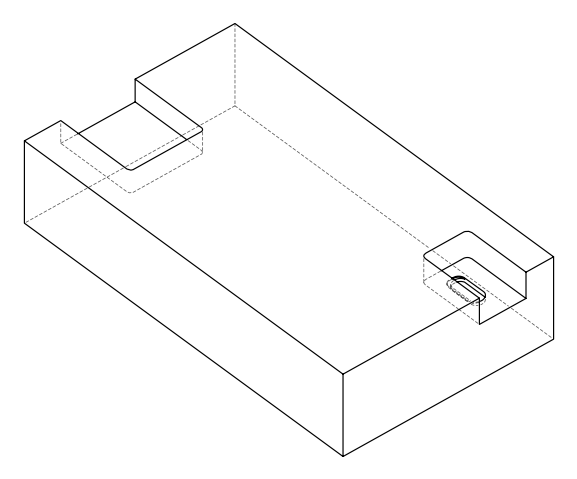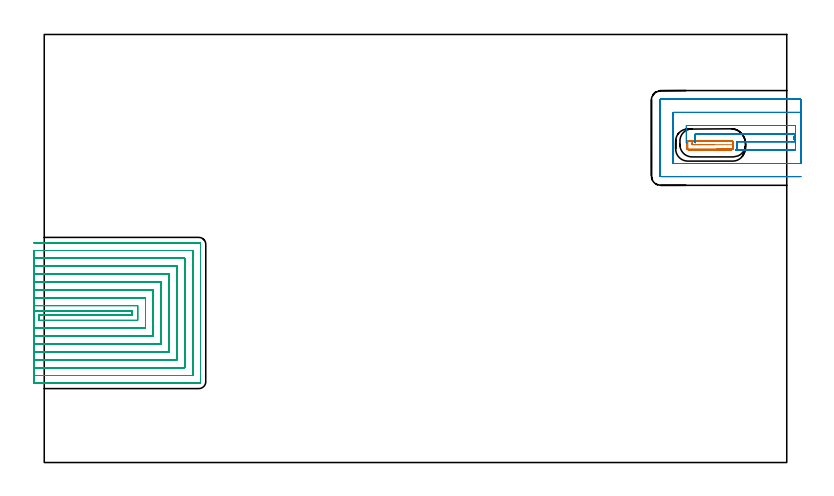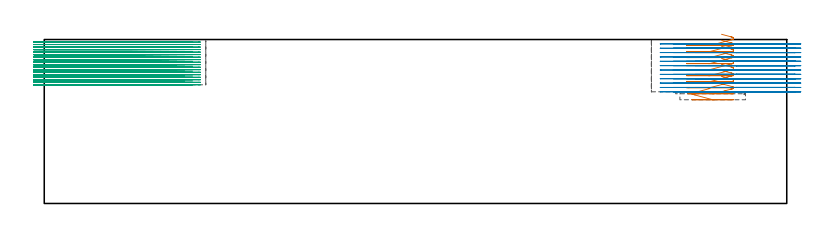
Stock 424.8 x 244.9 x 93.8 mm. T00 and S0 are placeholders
(PLAN: 3 operations, 2 tool changes, 115.5 min)
(1 MILL_RECTANGULAR_POCKET | POCKET_RECTANGULAR_STRAIGHT | UGT0201_103 | Follow Part, ap 3.5, ae 75% | 2.23 min | 24096 mm3)
(2 MILL_SLOT | SLOT_PARTIAL_RECTANGULAR | NXT0201_013 | Follow Part, ap 2.5, ae 75% | 17 min | 103672 mm3)
(3 MILL_SLOT_1 | SLOT_PARTIAL_RECTANGULAR_1 | NXT0201_008 | Follow Part, ap 1.5, ae 75% | 96.24 min | 206863 mm3)
(TOOL UGT0201_103 | End Mill 14 mm | D14 FL19 Z2)
(TOOL NXT0201_013 | ENDMILL 10mm | D10 FL30 Z4)
(TOOL NXT0201_008 | ENDMILL 6mm [2P460-0600-NA 1630] | D6 FL26 Z6)
(OP 1 MILL_RECTANGULAR_POCKET)
G17 G21 G94 G90
T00 M6
G54
G17 G0 G90 X387.486 Y178.9 S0 M3
G43 Z103.8 H0
Z96.8
G94 G1 X392.9 Z95.349 F250.
X393.014 Z95.319
X393.311 Y178.961 Z95.238
X393.585 Y179.089 Z95.156
X393.823 Y179.277 Z95.075
X394.011 Y179.515 Z94.994
X394.139 Y179.789 Z94.913
X394.2 Y180.086 Z94.832
Y182.814 Z94.101
X394.139 Y183.111 Z94.02
X394.011 Y183.385 Z93.938
X393.823 Y183.623 Z93.857
X393.585 Y183.811 Z93.776
X393.311 Y183.939 Z93.695
X393.014 Y184. Z93.614
X380.85 Z90.354
X368.8 F500.
G3 X367.5 Y182.7 R1.3
G1 Y180.2
G3 X368.8 Y178.9 R1.3
G1 X392.9
G3 X394.2 Y180.2 R1.3
G1 Y182.7
G3 X392.9 Y184. R1.3
G1 X380.85
X379.85
G0 X387.486 Y178.9 Z93.354
G1 X392.9 Z91.904 F250.
X393.014 Z91.873
X393.311 Y178.961 Z91.792
X393.585 Y179.089 Z91.711
X393.823 Y179.277 Z91.63
X394.011 Y179.515 Z91.549
X394.139 Y179.789 Z91.467
X394.2 Y180.086 Z91.386
Y182.814 Z90.655
X394.139 Y183.111 Z90.574
X394.011 Y183.385 Z90.493
X393.823 Y183.623 Z90.412
X393.585 Y183.811 Z90.331
X393.311 Y183.939 Z90.25
X393.014 Y184. Z90.168
X380.85 Z86.909
X368.8 F500.
G3 X367.5 Y182.7 R1.3
G1 Y180.2
G3 X368.8 Y178.9 R1.3
G1 X392.9
G3 X394.2 Y180.2 R1.3
G1 Y182.7
G3 X392.9 Y184. R1.3
G1 X380.85
X379.85
G0 X387.486 Y178.9 Z89.909
G1 X392.9 Z88.458 F250.
X393.014 Z88.428
X393.311 Y178.961 Z88.347
X393.585 Y179.089 Z88.266
X393.823 Y179.277 Z88.184
X394.011 Y179.515 Z88.103
X394.139 Y179.789 Z88.022
X394.2 Y180.086 Z87.941
Y182.814 Z87.21
X394.139 Y183.111 Z87.129
X394.011 Y183.385 Z87.048
X393.823 Y183.623 Z86.966
X393.585 Y183.811 Z86.885
X393.311 Y183.939 Z86.804
X393.014 Y184. Z86.723
X380.85 Z83.464
X368.8 F500.
G3 X367.5 Y182.7 R1.3
G1 Y180.2
G3 X368.8 Y178.9 R1.3
G1 X392.9
G3 X394.2 Y180.2 R1.3
G1 Y182.7
G3 X392.9 Y184. R1.3
G1 X380.85
X379.85
G0 X387.486 Y178.9 Z86.464
G1 X392.9 Z85.013 F250.
X393.014 Z84.982
X393.311 Y178.961 Z84.901
X393.585 Y179.089 Z84.82
X393.823 Y179.277 Z84.739
X394.011 Y179.515 Z84.658
X394.139 Y179.789 Z84.577
X394.2 Y180.086 Z84.495
Y182.814 Z83.764
X394.139 Y183.111 Z83.683
X394.011 Y183.385 Z83.602
X393.823 Y183.623 Z83.521
X393.585 Y183.811 Z83.44
X393.311 Y183.939 Z83.359
X393.014 Y184. Z83.277
X380.85 Z80.018
X368.8 F500.
G3 X367.5 Y182.7 R1.3
G1 Y180.2
G3 X368.8 Y178.9 R1.3
G1 X392.9
G3 X394.2 Y180.2 R1.3
G1 Y182.7
G3 X392.9 Y184. R1.3
G1 X380.85
X379.85
G0 X387.486 Y178.9 Z83.018
G1 X392.9 Z81.568 F250.
X393.014 Z81.537
X393.311 Y178.961 Z81.456
X393.585 Y179.089 Z81.375
X393.823 Y179.277 Z81.293
X394.011 Y179.515 Z81.212
X394.139 Y179.789 Z81.131
X394.2 Y180.086 Z81.05
Y182.814 Z80.319
X394.139 Y183.111 Z80.238
X394.011 Y183.385 Z80.157
X393.823 Y183.623 Z80.076
X393.585 Y183.811 Z79.994
X393.311 Y183.939 Z79.913
X393.014 Y184. Z79.832
X380.85 Z76.573
X368.8 F500.
G3 X367.5 Y182.7 R1.3
G1 Y180.2
G3 X368.8 Y178.9 R1.3
G1 X392.9
G3 X394.2 Y180.2 R1.3
G1 Y182.7
G3 X392.9 Y184. R1.3
G1 X380.85
X379.85
G0 X387.486 Y178.9 Z79.573
G1 X392.9 Z78.122 F250.
X393.014 Z78.091
X393.311 Y178.961 Z78.01
X393.585 Y179.089 Z77.929
X393.823 Y179.277 Z77.848
X394.011 Y179.515 Z77.767
X394.139 Y179.789 Z77.686
X394.2 Y180.086 Z77.605
Y182.814 Z76.874
X394.139 Y183.111 Z76.792
X394.011 Y183.385 Z76.711
X393.823 Y183.623 Z76.63
X393.585 Y183.811 Z76.549
X393.311 Y183.939 Z76.468
X393.014 Y184. Z76.387
X380.85 Z73.127
X368.8 F500.
G3 X367.5 Y182.7 R1.3
G1 Y180.2
G3 X368.8 Y178.9 R1.3
G1 X392.9
G3 X394.2 Y180.2 R1.3
G1 Y182.7
G3 X392.9 Y184. R1.3
G1 X380.85
X379.85
G0 X387.486 Y178.9 Z76.127
G1 X392.9 Z74.677 F250.
X393.014 Z74.646
X393.311 Y178.961 Z74.565
X393.585 Y179.089 Z74.484
X393.823 Y179.277 Z74.403
X394.011 Y179.515 Z74.321
X394.139 Y179.789 Z74.24
X394.2 Y180.086 Z74.159
Y182.814 Z73.428
X394.139 Y183.111 Z73.347
X394.011 Y183.385 Z73.266
X393.823 Y183.623 Z73.185
X393.585 Y183.811 Z73.103
X393.311 Y183.939 Z73.022
X393.014 Y184. Z72.941
X380.85 Z69.682
X368.8 F500.
G3 X367.5 Y182.7 R1.3
G1 Y180.2
G3 X368.8 Y178.9 R1.3
G1 X392.9
G3 X394.2 Y180.2 R1.3
G1 Y182.7
G3 X392.9 Y184. R1.3
G1 X380.85
X379.85
G0 X387.486 Y178.9 Z72.682
G1 X392.9 Z71.231 F250.
X393.014 Z71.201
X393.311 Y178.961 Z71.119
X393.585 Y179.089 Z71.038
X393.823 Y179.277 Z70.957
X394.011 Y179.515 Z70.876
X394.139 Y179.789 Z70.795
X394.2 Y180.086 Z70.714
Y182.814 Z69.983
X394.139 Y183.111 Z69.901
X394.011 Y183.385 Z69.82
X393.823 Y183.623 Z69.739
X393.585 Y183.811 Z69.658
X393.311 Y183.939 Z69.577
X393.014 Y184. Z69.496
X380.85 Z66.236
X368.8 F500.
G3 X367.5 Y182.7 R1.3
G1 Y180.2
G3 X368.8 Y178.9 R1.3
G1 X392.9
G3 X394.2 Y180.2 R1.3
G1 Y182.7
G3 X392.9 Y184. R1.3
G1 X380.85
X379.85
G0 X384.743 Y179.443 Z69.236
G1 X393.854 Z66.795 F250.
X393.961 Y179.608 Z66.743
X394.041 Y179.793 Z66.688
X394.1 Y180.039 Z66.621
X394.126 Y180.375 Z66.53
X394.121 Y180.91 Z66.387
Y182.909 Z65.852
X393.989 Y183.237 Z65.757
X393.898 Y183.393 Z65.708
X393.789 Y183.523 Z65.663
X393.669 Y183.638 Z65.618
X393.537 Y183.733 Z65.575
X393.396 Y183.81 Z65.532
X393.24 Y183.865 Z65.487
X393.072 Y183.904 Z65.441
X392.887 Y183.92 Z65.391
X392.687 Y183.923 Z65.338
X389.413 Y183.92 Z64.461
X383.182 Z62.791
X369.84 F500.
X369.089 Y183.925
X368.244 Y183.83
Y179.443
X393.854
X393.961 Y179.608
X394.041 Y179.793
X394.1 Y180.039
X394.126 Y180.375
X394.121 Y180.91
Y182.909
G3 X393.24 Y183.865 R1.314
G1 X393.072 Y183.904
X392.887 Y183.92
X392.687 Y183.923
X389.413 Y183.92
X383.182
X382.182
G0 X380.875 Z65.791
G1 X370.657 Z63.053 F250.
X370.653 Y182.529 Z62.68
X370.658 Y181.853 Z62.499
X372.287 Z62.063
X382.428 Y181.854 Z59.345
X394.13 F500.
X394.194 Y181.88
X394.061 Y183.058
G3 X392.888 Y183.92 R1.234
G1 X370.657
X370.653 Y182.529
X370.658 Y181.853
X372.287
X382.428 Y181.854
X383.428
G0 Z103.8
M5
M2
(OP 2 MILL_SLOT)
G17 G21 G94 G90
T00 M6
G54
G17 G0 G90 X372.4 Y183. S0 M3
G43 Z103.8 H0
Z91.308
G94 G1 Y186. F250.
Y187.8 F500.
X429.486
G3 X429.486 Y183.6 R5.
G1 X396.068
X396.107 Y183.456
X396.177 Y183.098
X396.211 Y182.709
X396.2 Y182.076
Y181.137
X396.214 Y180.39
G2 X395.847 Y178.697 R3.909
G1 X395.783 Y178.6
X429.8
Y192.8
X429.486
X367.4
Y185.687
Y182.687 F250.
G0 Z103.8
X432.8 Y200.3
Z91.308
G1 X429.8
X359.9 F500.
Y171.1
X429.8
X432.8 F250.
Y207.8
X429.8
X352.7 F500.
G3 X352.4 Y207.5 R0.3
G1 Y163.9
G3 X352.7 Y163.6 R0.3
G1 X429.8
X432.8 F250.
G0 Z103.8
X372.4 Y183.
Z88.817
G1 Y186.
Y187.8 F500.
X429.486
G3 X429.486 Y183.6 R5.
G1 X396.068
X396.107 Y183.456
X396.177 Y183.098
X396.211 Y182.709
X396.2 Y182.076
Y181.137
X396.214 Y180.39
G2 X395.847 Y178.697 R3.909
G1 X395.783 Y178.6
X429.8
Y192.8
X429.486
X367.4
Y185.687
Y182.687 F250.
G0 Z103.8
X432.8 Y200.3
Z88.817
G1 X429.8
X359.9 F500.
Y171.1
X429.8
X432.8 F250.
Y207.8
X429.8
X352.7 F500.
G3 X352.4 Y207.5 R0.3
G1 Y163.9
G3 X352.7 Y163.6 R0.3
G1 X429.8
X432.8 F250.
G0 Z103.8
X372.4 Y183.
Z86.325
G1 Y186.
Y187.8 F500.
X429.486
G3 X429.486 Y183.6 R5.
G1 X396.068
X396.107 Y183.456
X396.177 Y183.098
X396.211 Y182.709
X396.2 Y182.076
Y181.137
X396.214 Y180.39
G2 X395.847 Y178.697 R3.909
G1 X395.783 Y178.6
X429.8
Y192.8
X429.486
X367.4
Y185.687
Y182.687 F250.
G0 Z103.8
X432.8 Y200.3
Z86.325
G1 X429.8
X359.9 F500.
Y171.1
X429.8
X432.8 F250.
Y207.8
X429.8
X352.7 F500.
G3 X352.4 Y207.5 R0.3
G1 Y163.9
G3 X352.7 Y163.6 R0.3
G1 X429.8
X432.8 F250.
G0 Z103.8
X372.4 Y183.
Z83.833
G1 Y186.
Y187.8 F500.
X429.486
G3 X429.486 Y183.6 R5.
G1 X396.068
X396.107 Y183.456
X396.177 Y183.098
X396.211 Y182.709
X396.2 Y182.076
Y181.137
X396.214 Y180.39
G2 X395.847 Y178.697 R3.909
G1 X395.783 Y178.6
X429.8
Y192.8
X429.486
X367.4
Y185.687
Y182.687 F250.
G0 Z103.8
X432.8 Y200.3
Z83.833
G1 X429.8
X359.9 F500.
Y171.1
X429.8
X432.8 F250.
Y207.8
X429.8
X352.7 F500.
G3 X352.4 Y207.5 R0.3
G1 Y163.9
G3 X352.7 Y163.6 R0.3
G1 X429.8
X432.8 F250.
G0 Z103.8
X372.4 Y183.
Z81.342
G1 Y186.
Y187.8 F500.
X429.486
G3 X429.486 Y183.6 R5.
G1 X396.068
X396.107 Y183.456
X396.177 Y183.097
X396.211 Y182.709
X396.2 Y181.137
X396.214 Y180.371
G2 X395.844 Y178.692 R3.902
G1 X395.783 Y178.6
X429.8
Y192.8
X429.486
X367.4
Y185.687
Y182.687 F250.
G0 Z103.8
X432.8 Y200.3
Z81.342
G1 X429.8
X359.9 F500.
Y171.1
X429.8
X432.8 F250.
Y207.8
X429.8
X352.7 F500.
G3 X352.4 Y207.5 R0.3
G1 Y163.9
G3 X352.7 Y163.6 R0.3
G1 X429.8
X432.8 F250.
G0 Z103.8
X372.4 Y183.
Z78.85
G1 Y186.
Y187.8 F500.
X429.486
G3 X429.486 Y183.6 R5.
G1 X396.068
X396.107 Y183.457
X396.177 Y183.094
X396.211 Y182.709
X396.2 Y181.137
X396.214 Y180.39
G2 X395.97 Y178.994 R3.945
X395.844 Y178.692 R3.902
G1 X395.783 Y178.6
X429.8
Y192.8
X429.486
X367.4
Y185.687
Y182.687 F250.
G0 Z103.8
X432.8 Y200.3
Z78.85
G1 X429.8
X359.9 F500.
Y171.1
X429.8
X432.8 F250.
Y207.8
X429.8
X352.7 F500.
G3 X352.4 Y207.5 R0.3
G1 Y163.9
G3 X352.7 Y163.6 R0.3
G1 X429.8
X432.8 F250.
G0 Z103.8
X372.4 Y183.
Z76.358
G1 Y186.
Y187.8 F500.
X429.486
G3 X429.486 Y183.6 R5.
G1 X396.068
X396.106 Y183.458
X396.177 Y183.091
X396.211 Y182.709
X396.2 Y182.076
Y181.137
X396.214 Y180.39
X396.197 Y179.995
G2 X396.161 Y179.712 R3.945
G1 X396.07 Y179.304
G2 X395.847 Y178.697 R3.945
G1 X395.783 Y178.6
X429.8
Y192.8
X429.486
X367.4
Y185.687
Y182.687 F250.
G0 Z103.8
X432.8 Y200.3
Z76.358
G1 X429.8
X359.9 F500.
Y171.1
X429.8
X432.8 F250.
Y207.8
X429.8
X352.7 F500.
G3 X352.4 Y207.5 R0.3
G1 Y163.9
G3 X352.7 Y163.6 R0.3
G1 X429.8
X432.8 F250.
G0 Z103.8
X372.4 Y183.
Z73.867
G1 Y186.
Y187.8 F500.
X429.486
G3 X429.486 Y183.6 R5.
G1 X396.067
X396.106 Y183.459
X396.178 Y183.088
X396.211 Y182.709
X396.2 Y182.076
Y181.137
X396.214 Y180.39
G2 X395.847 Y178.697 R3.791
G1 X395.783 Y178.6
X429.8
Y192.8
X429.486
X367.4
Y185.687
Y182.687 F250.
G0 Z103.8
X432.8 Y200.3
Z73.867
G1 X429.8
X359.9 F500.
Y171.1
X429.8
X432.8 F250.
Y207.8
X429.8
X352.7 F500.
G3 X352.4 Y207.5 R0.3
G1 Y163.9
G3 X352.7 Y163.6 R0.3
G1 X429.8
X432.8 F250.
G0 Z103.8
X372.4 Y183.
Z71.375
G1 Y186.
Y187.8 F500.
X429.486
G3 X429.486 Y183.6 R5.
G1 X396.067
X396.105 Y183.459
X396.178 Y183.085
X396.211 Y182.709
X396.2 Y182.076
Y181.137
X396.214 Y180.39
X396.198 Y180.028
G2 X396.143 Y179.625 R4.038
G1 X396.08 Y179.347
G2 X395.847 Y178.697 R4.038
G1 X395.783 Y178.6
X429.8
Y192.8
X429.486
X367.4
Y185.687
Y182.687 F250.
G0 Z103.8
X432.8 Y200.3
Z71.375
G1 X429.8
X359.9 F500.
Y171.1
X429.8
X432.8 F250.
Y207.8
X429.8
X352.7 F500.
G3 X352.4 Y207.5 R0.3
G1 Y163.9
G3 X352.7 Y163.6 R0.3
G1 X429.8
X432.8 F250.
G0 Z103.8
X372.4 Y183.
Z68.883
G1 Y186.
Y187.8 F500.
X429.486
G3 X429.486 Y183.6 R5.
G1 X396.067
X396.104 Y183.461
X396.178 Y183.08
X396.211 Y182.709
X396.2 Y182.076
Y181.137
X396.214 Y180.39
G2 X395.847 Y178.697 R4.071
G1 X395.783 Y178.6
X429.8
Y192.8
X429.486
X367.4
Y185.687
Y182.687 F250.
G0 Z103.8
X432.8 Y200.3
Z68.883
G1 X429.8
X359.9 F500.
Y171.1
X429.8
X432.8 F250.
Y207.8
X429.8
X352.7 F500.
G3 X352.4 Y207.5 R0.3
G1 Y163.9
G3 X352.7 Y163.6 R0.3
G1 X429.8
X432.8 F250.
G0 Z103.8
X372.4 Y182.984
Z66.392
G1 Y185.984
Y187.8 F500.
X429.486
G3 X429.486 Y183.6 R5.
G1 X396.058
X396.11 Y183.405
X396.134 Y183.296
X396.203 Y182.51
X396.206 Y182.495
X396.187 Y180.835
X396.139 Y179.695
X396.028 Y179.205
X395.907 Y178.865
X395.825 Y178.696
X395.762 Y178.6
X429.8
Y192.8
X429.486
X367.4
Y185.674
Y182.674 F250.
G0 Z103.8
X432.8 Y200.3
Z66.392
G1 X429.8
X359.9 F500.
Y171.1
X429.8
X432.8 F250.
Y207.8
X429.8
X352.7 F500.
G3 X352.4 Y207.5 R0.3
G1 Y163.9
G3 X352.7 Y163.6 R0.3
G1 X429.8
X432.8 F250.
G0 Z103.8
X372.4 Y182.921
Z63.9
G1 Y185.921
Y187.8 F500.
X429.486
G3 X429.486 Y183.6 R5.
G1 X396.003
X396.071 Y183.384
X396.129 Y183.068
X396.144 Y182.638
X396.186 Y181.972
X396.102 Y180.006
G2 X395.702 Y178.635 R3.552
G1 X395.679 Y178.6
X429.8
Y192.8
X429.486
X367.4
Y185.63
Y182.63 F250.
G0 Z103.8
X432.8 Y200.3
Z63.9
G1 X429.8
X359.9 F500.
Y171.1
X429.8
X432.8 F250.
Y207.8
X429.8
X352.7 F500.
G3 X352.4 Y207.5 R0.3
G1 Y163.9
G3 X352.7 Y163.6 R0.3
G1 X429.8
X432.8 F250.
G0 Z103.8
M5
M2
(OP 3 MILL_SLOT_1)
G17 G21 G94 G90
T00 M6
G54
G17 G0 G90 X-6. Y86.8 S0 M3
G43 Z103.8 H1
Z92.361
G94 G1 X-3. F250.
X50.4 F500.
Y84.3
X-3.
Y81.3
X53.4
Y89.8
X-3.
X-6. F250.
Y76.8
X-3.
X57.9 F500.
Y94.3
X-3.
X-6. F250.
Y72.3
X-3.
X62.4 F500.
Y98.8
X-3.
X-6. F250.
Y67.8
X-3.
X66.9 F500.
Y103.3
X-3.
X-6. F250.
Y63.3
X-3.
X71.4 F500.
Y107.8
X-3.
X-6. F250.
Y58.8
X-3.
X75.9 F500.
Y112.3
X-3.
X-6. F250.
Y54.3
X-3.
X80.4 F500.
Y116.8
X-3.
X-6. F250.
Y49.8
X-3.
X84.9 F500.
Y121.3
X-3.
X-6. F250.
Y45.3
X-3.
X88.5 F500.
G3 X89.4 Y46.2 R0.9
G1 Y124.9
G3 X88.5 Y125.8 R0.9
G1 X-3.
X-6. F250.
G0 Y86.8 Z90.922
G1 X-3.
X50.4 F500.
Y84.3
X-3.
Y81.3
X53.4
Y89.8
X-3.
X-6. F250.
Y76.8
X-3.
X57.9 F500.
Y94.3
X-3.
X-6. F250.
Y72.3
X-3.
X62.4 F500.
Y98.8
X-3.
X-6. F250.
Y67.8
X-3.
X66.9 F500.
Y103.3
X-3.
X-6. F250.
Y63.3
X-3.
X71.4 F500.
Y107.8
X-3.
X-6. F250.
Y58.8
X-3.
X75.9 F500.
Y112.3
X-3.
X-6. F250.
Y54.3
X-3.
X80.4 F500.
Y116.8
X-3.
X-6. F250.
Y49.8
X-3.
X84.9 F500.
Y121.3
X-3.
X-6. F250.
Y45.3
X-3.
X88.5 F500.
G3 X89.4 Y46.2 R0.9
G1 Y124.9
G3 X88.5 Y125.8 R0.9
G1 X-3.
X-6. F250.
G0 Y86.8 Z89.483
G1 X-3.
X50.4 F500.
Y84.3
X-3.
Y81.3
X53.4
Y89.8
X-3.
X-6. F250.
Y76.8
X-3.
X57.9 F500.
Y94.3
X-3.
X-6. F250.
Y72.3
X-3.
X62.4 F500.
Y98.8
X-3.
X-6. F250.
Y67.8
X-3.
X66.9 F500.
Y103.3
X-3.
X-6. F250.
Y63.3
X-3.
X71.4 F500.
Y107.8
X-3.
X-6. F250.
Y58.8
X-3.
X75.9 F500.
Y112.3
X-3.
X-6. F250.
Y54.3
X-3.
X80.4 F500.
Y116.8
X-3.
X-6. F250.
Y49.8
X-3.
X84.9 F500.
Y121.3
X-3.
X-6. F250.
Y45.3
X-3.
X88.5 F500.
G3 X89.4 Y46.2 R0.9
G1 Y124.9
G3 X88.5 Y125.8 R0.9
G1 X-3.
X-6. F250.
G0 Y86.8 Z88.044
G1 X-3.
X50.4 F500.
Y84.3
X-3.
Y81.3
X53.4
Y89.8
X-3.
X-6. F250.
Y76.8
X-3.
X57.9 F500.
Y94.3
X-3.
X-6. F250.
Y72.3
X-3.
X62.4 F500.
Y98.8
X-3.
X-6. F250.
Y67.8
X-3.
X66.9 F500.
Y103.3
X-3.
X-6. F250.
Y63.3
X-3.
X71.4 F500.
Y107.8
X-3.
X-6. F250.
Y58.8
X-3.
X75.9 F500.
Y112.3
X-3.
X-6. F250.
Y54.3
X-3.
X80.4 F500.
Y116.8
X-3.
X-6. F250.
Y49.8
X-3.
X84.9 F500.
Y121.3
X-3.
X-6. F250.
Y45.3
X-3.
X88.5 F500.
G3 X89.4 Y46.2 R0.9
G1 Y124.9
G3 X88.5 Y125.8 R0.9
G1 X-3.
X-6. F250.
G0 Y86.8 Z86.605
G1 X-3.
X50.4 F500.
Y84.3
X-3.
Y81.3
X53.4
Y89.8
X-3.
X-6. F250.
Y76.8
X-3.
X57.9 F500.
Y94.3
X-3.
X-6. F250.
Y72.3
X-3.
X62.4 F500.
Y98.8
X-3.
X-6. F250.
Y67.8
X-3.
X66.9 F500.
Y103.3
X-3.
X-6. F250.
Y63.3
X-3.
X71.4 F500.
Y107.8
X-3.
X-6. F250.
Y58.8
X-3.
X75.9 F500.
Y112.3
X-3.
X-6. F250.
Y54.3
X-3.
X80.4 F500.
Y116.8
X-3.
X-6. F250.
Y49.8
X-3.
X84.9 F500.
Y121.3
X-3.
X-6. F250.
Y45.3
X-3.
X88.5 F500.
G3 X89.4 Y46.2 R0.9
G1 Y124.9
G3 X88.5 Y125.8 R0.9
G1 X-3.
X-6. F250.
G0 Y86.8 Z85.167
G1 X-3.
X50.4 F500.
Y84.3
X-3.
Y81.3
X53.4
Y89.8
X-3.
X-6. F250.
Y76.8
X-3.
X57.9 F500.
Y94.3
X-3.
X-6. F250.
Y72.3
X-3.
X62.4 F500.
Y98.8
X-3.
X-6. F250.
Y67.8
X-3.
X66.9 F500.
Y103.3
X-3.
X-6. F250.
Y63.3
X-3.
X71.4 F500.
Y107.8
X-3.
X-6. F250.
Y58.8
X-3.
X75.9 F500.
Y112.3
X-3.
X-6. F250.
Y54.3
X-3.
X80.4 F500.
Y116.8
X-3.
X-6. F250.
Y49.8
X-3.
X84.9 F500.
Y121.3
X-3.
X-6. F250.
Y45.3
X-3.
X88.5 F500.
G3 X89.4 Y46.2 R0.9
G1 Y124.9
G3 X88.5 Y125.8 R0.9
G1 X-3.
X-6. F250.
G0 Y86.8 Z83.728
G1 X-3.
X50.4 F500.
Y84.3
X-3.
Y81.3
X53.4
Y89.8
X-3.
X-6. F250.
Y76.8
X-3.
X57.9 F500.
Y94.3
X-3.
X-6. F250.
Y72.3
X-3.
X62.4 F500.
Y98.8
X-3.
X-6. F250.
Y67.8
X-3.
X66.9 F500.
Y103.3
X-3.
X-6. F250.
Y63.3
X-3.
X71.4 F500.
Y107.8
X-3.
X-6. F250.
Y58.8
X-3.
X75.9 F500.
Y112.3
X-3.
X-6. F250.
Y54.3
X-3.
X80.4 F500.
Y116.8
X-3.
X-6. F250.
Y49.8
X-3.
X84.9 F500.
Y121.3
X-3.
X-6. F250.
Y45.3
X-3.
X88.5 F500.
G3 X89.4 Y46.2 R0.9
G1 Y124.9
G3 X88.5 Y125.8 R0.9
G1 X-3.
X-6. F250.
G0 Y86.8 Z82.289
G1 X-3.
X50.4 F500.
Y84.3
X-3.
Y81.3
X53.4
Y89.8
X-3.
X-6. F250.
Y76.8
X-3.
X57.9 F500.
Y94.3
X-3.
X-6. F250.
Y72.3
X-3.
X62.4 F500.
Y98.8
X-3.
X-6. F250.
Y67.8
X-3.
X66.9 F500.
Y103.3
X-3.
X-6. F250.
Y63.3
X-3.
X71.4 F500.
Y107.8
X-3.
X-6. F250.
Y58.8
X-3.
X75.9 F500.
Y112.3
X-3.
X-6. F250.
Y54.3
X-3.
X80.4 F500.
Y116.8
X-3.
X-6. F250.
Y49.8
X-3.
X84.9 F500.
Y121.3
X-3.
X-6. F250.
Y45.3
X-3.
X88.5 F500.
G3 X89.4 Y46.2 R0.9
G1 Y124.9
G3 X88.5 Y125.8 R0.9
G1 X-3.
X-6. F250.
G0 Y86.8 Z80.85
G1 X-3.
X50.4 F500.
Y84.3
X-3.
Y81.3
X53.4
Y89.8
X-3.
X-6. F250.
Y76.8
X-3.
X57.9 F500.
Y94.3
X-3.
X-6. F250.
Y72.3
X-3.
X62.4 F500.
Y98.8
X-3.
X-6. F250.
Y67.8
X-3.
X66.9 F500.
Y103.3
X-3.
X-6. F250.
Y63.3
X-3.
X71.4 F500.
Y107.8
X-3.
X-6. F250.
Y58.8
X-3.
X75.9 F500.
Y112.3
X-3.
X-6. F250.
Y54.3
X-3.
X80.4 F500.
Y116.8
X-3.
X-6. F250.
Y49.8
X-3.
X84.9 F500.
Y121.3
X-3.
X-6. F250.
Y45.3
X-3.
X88.5 F500.
G3 X89.4 Y46.2 R0.9
G1 Y124.9
G3 X88.5 Y125.8 R0.9
G1 X-3.
X-6. F250.
G0 Y86.8 Z79.411
G1 X-3.
X50.4 F500.
Y84.3
X-3.
Y81.3
X53.4
Y89.8
X-3.
X-6. F250.
Y76.8
X-3.
X57.9 F500.
Y94.3
X-3.
X-6. F250.
Y72.3
X-3.
X62.4 F500.
Y98.8
X-3.
X-6. F250.
Y67.8
X-3.
X66.9 F500.
Y103.3
X-3.
X-6. F250.
Y63.3
X-3.
X71.4 F500.
Y107.8
X-3.
X-6. F250.
Y58.8
X-3.
X75.9 F500.
Y112.3
X-3.
X-6. F250.
Y54.3
X-3.
X80.4 F500.
Y116.8
X-3.
X-6. F250.
Y49.8
X-3.
X84.9 F500.
Y121.3
X-3.
X-6. F250.
Y45.3
X-3.
X88.5 F500.
G3 X89.4 Y46.2 R0.9
G1 Y124.9
G3 X88.5 Y125.8 R0.9
G1 X-3.
X-6. F250.
G0 Y86.8 Z77.972
G1 X-3.
X50.4 F500.
Y84.3
X-3.
Y81.3
X53.4
Y89.8
X-3.
X-6. F250.
Y76.8
X-3.
X57.9 F500.
Y94.3
X-3.
X-6. F250.
Y72.3
X-3.
X62.4 F500.
Y98.8
X-3.
X-6. F250.
Y67.8
X-3.
X66.9 F500.
Y103.3
X-3.
X-6. F250.
Y63.3
X-3.
X71.4 F500.
Y107.8
X-3.
X-6. F250.
Y58.8
X-3.
X75.9 F500.
Y112.3
X-3.
X-6. F250.
Y54.3
X-3.
X80.4 F500.
Y116.8
X-3.
X-6. F250.
Y49.8
X-3.
X84.9 F500.
Y121.3
X-3.
X-6. F250.
Y45.3
X-3.
X88.5 F500.
G3 X89.4 Y46.2 R0.9
G1 Y124.9
G3 X88.5 Y125.8 R0.9
G1 X-3.
X-6. F250.
G0 Y86.8 Z76.533
G1 X-3.
X50.4 F500.
Y84.3
X-3.
Y81.3
X53.4
Y89.8
X-3.
X-6. F250.
Y76.8
X-3.
X57.9 F500.
Y94.3
X-3.
X-6. F250.
Y72.3
X-3.
X62.4 F500.
Y98.8
X-3.
X-6. F250.
Y67.8
X-3.
X66.9 F500.
Y103.3
X-3.
X-6. F250.
Y63.3
X-3.
X71.4 F500.
Y107.8
X-3.
X-6. F250.
Y58.8
X-3.
X75.9 F500.
Y112.3
X-3.
X-6. F250.
Y54.3
X-3.
X80.4 F500.
Y116.8
X-3.
X-6. F250.
Y49.8
X-3.
X84.9 F500.
Y121.3
X-3.
X-6. F250.
Y45.3
X-3.
X88.5 F500.
G3 X89.4 Y46.2 R0.9
G1 Y124.9
G3 X88.5 Y125.8 R0.9
G1 X-3.
X-6. F250.
G0 Y86.8 Z75.094
G1 X-3.
X50.4 F500.
Y84.3
X-3.
Y81.3
X53.4
Y89.8
X-3.
X-6. F250.
Y76.8
X-3.
X57.9 F500.
Y94.3
X-3.
X-6. F250.
Y72.3
X-3.
X62.4 F500.
Y98.8
X-3.
X-6. F250.
Y67.8
X-3.
X66.9 F500.
Y103.3
X-3.
X-6. F250.
Y63.3
X-3.
X71.4 F500.
Y107.8
X-3.
X-6. F250.
Y58.8
X-3.
X75.9 F500.
Y112.3
X-3.
X-6. F250.
Y54.3
X-3.
X80.4 F500.
Y116.8
X-3.
X-6. F250.
Y49.8
X-3.
X84.9 F500.
Y121.3
X-3.
X-6. F250.
Y45.3
X-3.
X88.5 F500.
G3 X89.4 Y46.2 R0.9
G1 Y124.9
G3 X88.5 Y125.8 R0.9
G1 X-3.
X-6. F250.
G0 Y86.8 Z73.656
G1 X-3.
X50.4 F500.
Y84.3
X-3.
Y81.3
X53.4
Y89.8
X-3.
X-6. F250.
Y76.8
X-3.
X57.9 F500.
Y94.3
X-3.
X-6. F250.
Y72.3
X-3.
X62.4 F500.
Y98.8
X-3.
X-6. F250.
Y67.8
X-3.
X66.9 F500.
Y103.3
X-3.
X-6. F250.
Y63.3
X-3.
X71.4 F500.
Y107.8
X-3.
X-6. F250.
Y58.8
X-3.
X75.9 F500.
Y112.3
X-3.
X-6. F250.
Y54.3
X-3.
X80.4 F500.
Y116.8
X-3.
X-6. F250.
Y49.8
X-3.
X84.9 F500.
Y121.3
X-3.
X-6. F250.
Y45.3
X-3.
X88.5 F500.
G3 X89.4 Y46.2 R0.9
G1 Y124.9
G3 X88.5 Y125.8 R0.9
G1 X-3.
X-6. F250.
G0 Y86.8 Z72.217
G1 X-3.
X50.4 F500.
Y84.3
X-3.
Y81.3
X53.4
Y89.8
X-3.
X-6. F250.
Y76.8
X-3.
X57.9 F500.
Y94.3
X-3.
X-6. F250.
Y72.3
X-3.
X62.4 F500.
Y98.8
X-3.
X-6. F250.
Y67.8
X-3.
X66.9 F500.
Y103.3
X-3.
X-6. F250.
Y63.3
X-3.
X71.4 F500.
Y107.8
X-3.
X-6. F250.
Y58.8
X-3.
X75.9 F500.
Y112.3
X-3.
X-6. F250.
Y54.3
X-3.
X80.4 F500.
Y116.8
X-3.
X-6. F250.
Y49.8
X-3.
X84.9 F500.
Y121.3
X-3.
X-6. F250.
Y45.3
X-3.
X88.5 F500.
G3 X89.4 Y46.2 R0.9
G1 Y124.9
G3 X88.5 Y125.8 R0.9
G1 X-3.
X-6. F250.
G0 Y86.8 Z70.778
G1 X-3.
X50.4 F500.
Y84.3
X-3.
Y81.3
X53.4
Y89.8
X-3.
X-6. F250.
Y76.8
X-3.
X57.9 F500.
Y94.3
X-3.
X-6. F250.
Y72.3
X-3.
X62.4 F500.
Y98.8
X-3.
X-6. F250.
Y67.8
X-3.
X66.9 F500.
Y103.3
X-3.
X-6. F250.
Y63.3
X-3.
X71.4 F500.
Y107.8
X-3.
X-6. F250.
Y58.8
X-3.
X75.9 F500.
Y112.3
X-3.
X-6. F250.
Y54.3
X-3.
X80.4 F500.
Y116.8
X-3.
X-6. F250.
Y49.8
X-3.
X84.9 F500.
Y121.3
X-3.
X-6. F250.
Y45.3
X-3.
X88.5 F500.
G3 X89.4 Y46.2 R0.9
G1 Y124.9
G3 X88.5 Y125.8 R0.9
G1 X-3.
X-6. F250.
G0 Y86.8 Z69.339
G1 X-3.
X50.4 F500.
Y84.3
X-3.
Y81.3
X53.4
Y89.8
X-3.
X-6. F250.
Y76.8
X-3.
X57.9 F500.
Y94.3
X-3.
X-6. F250.
Y72.3
X-3.
X62.4 F500.
Y98.8
X-3.
X-6. F250.
Y67.8
X-3.
X66.9 F500.
Y103.3
X-3.
X-6. F250.
Y63.3
X-3.
X71.4 F500.
Y107.8
X-3.
X-6. F250.
Y58.8
X-3.
X75.9 F500.
Y112.3
X-3.
X-6. F250.
Y54.3
X-3.
X80.4 F500.
Y116.8
X-3.
X-6. F250.
Y49.8
X-3.
X84.9 F500.
Y121.3
X-3.
X-6. F250.
Y45.3
X-3.
X88.5 F500.
G3 X89.4 Y46.2 R0.9
G1 Y124.9
G3 X88.5 Y125.8 R0.9
G1 X-3.
X-6. F250.
G0 Y86.8 Z67.9
G1 X-3.
X50.4 F500.
Y84.3
X-3.
Y81.3
X53.4
Y89.8
X-3.
X-6. F250.
Y76.8
X-3.
X57.9 F500.
Y94.3
X-3.
X-6. F250.
Y72.3
X-3.
X62.4 F500.
Y98.8
X-3.
X-6. F250.
Y67.8
X-3.
X66.9 F500.
Y103.3
X-3.
X-6. F250.
Y63.3
X-3.
X71.4 F500.
Y107.8
X-3.
X-6. F250.
Y58.8
X-3.
X75.9 F500.
Y112.3
X-3.
X-6. F250.
Y54.3
X-3.
X80.4 F500.
Y116.8
X-3.
X-6. F250.
Y49.8
X-3.
X84.9 F500.
Y121.3
X-3.
X-6. F250.
Y45.3
X-3.
X88.5 F500.
G3 X89.4 Y46.2 R0.9
G1 Y124.9
G3 X88.5 Y125.8 R0.9
G1 X-3.
X-6. F250.
G0 Z103.8
M5
M2
